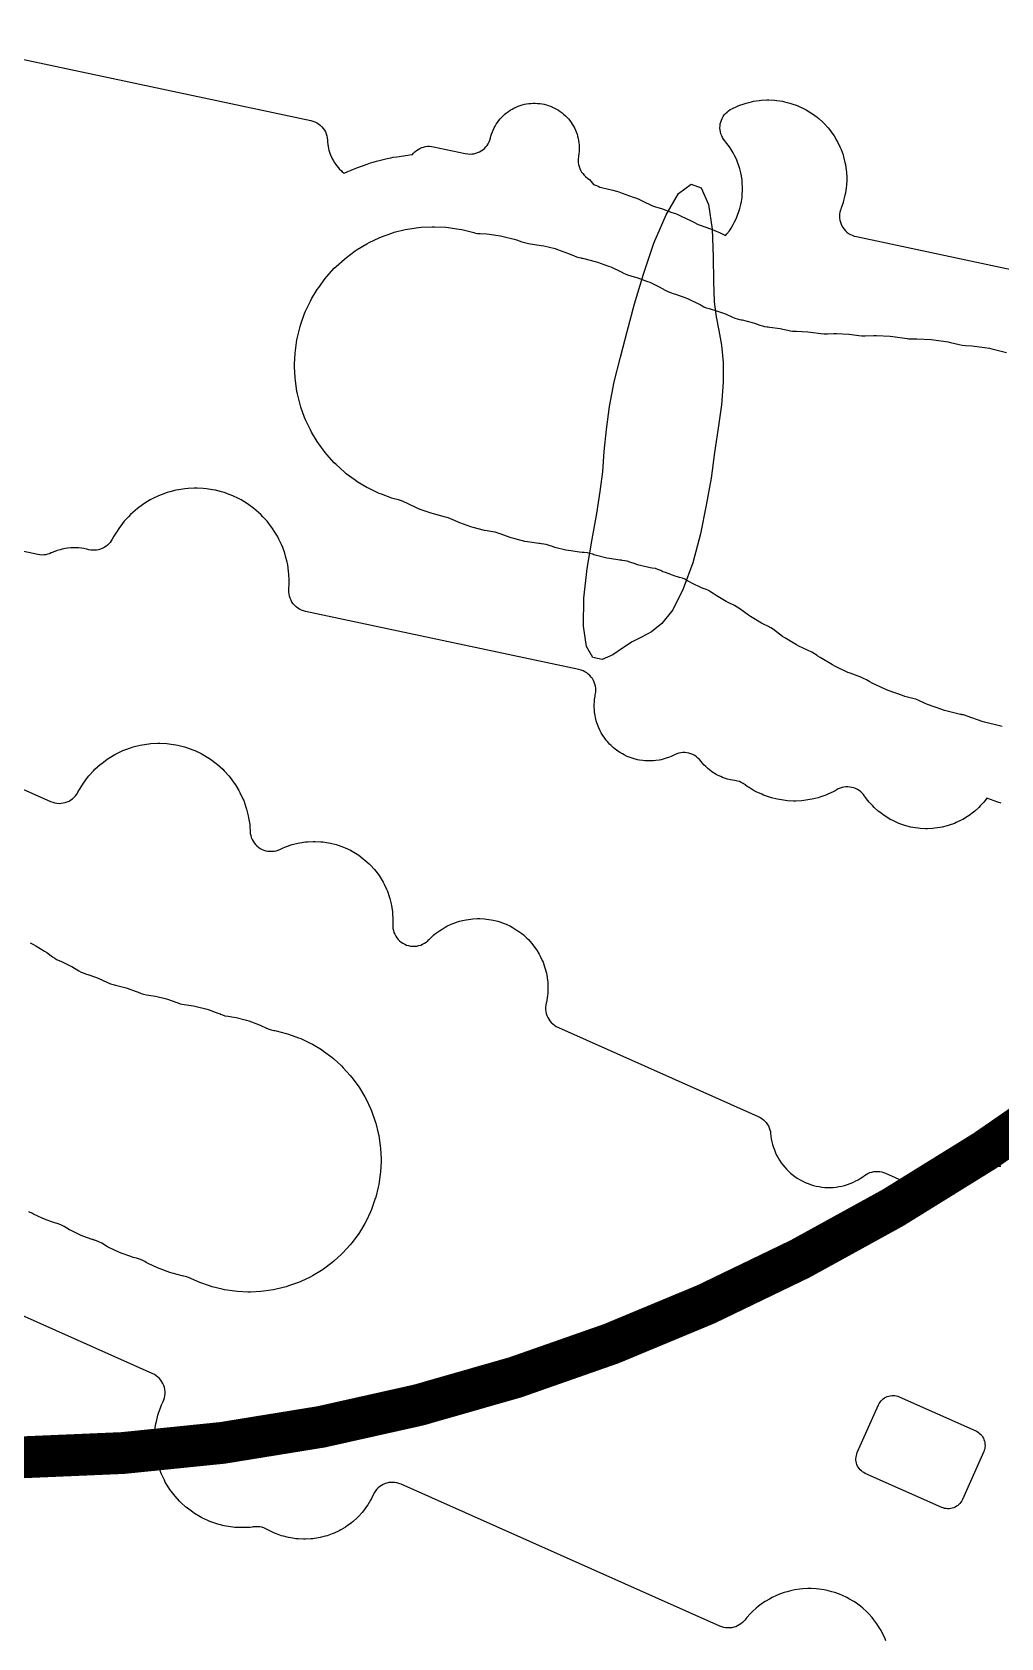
# Model space of a CAD drawing. Extents: x 425531 to 428300, y 1577248 to 1578701.
# Drawn here: x 427988 to 428173.2, y 1577959.4 to 1578266.3 of the extents above; entities that cross this region are included whole.
import ezdxf

# ---------------------------------------------------------------- set-up
doc = ezdxf.new("R2010")
doc.units = 21
for name, color, linetype, true_color in [('L-GOLF-BNKR', 7, 'Continuous', 0xe9dcb5), ('L-GOLF-CART', 7, 'Continuous', 0xcfcac0), ('L-GOLF-FWY', 7, 'Continuous', 0x6a9e35), ('L-GOLF-ROUGH', 7, 'Continuous', 0x4f7d2c), ('L-GOLF-TEE', 7, 'Continuous', 0x6fa63a)]:
    doc.layers.add(name, color=color, linetype=linetype, true_color=true_color)

msp = doc.modelspace()

# ---------------------------------------------------------------- linework, layer by layer
at = {"layer": 'L-GOLF-BNKR', "elevation": 69.63}
msp.add_lwpolyline([(428118.5, 1578186), (428117.8, 1578181.1), (428116.9, 1578175.9), (428115.8, 1578170.4), (428114.3, 1578164.9), (428112.5, 1578159.9), (428110.5, 1578155.9), (428108.4, 1578153.3), (428106.4, 1578151.7), (428104.5, 1578150.7), (428102.7, 1578149.8), (428100.9, 1578148.6), (428099, 1578147.3), (428097, 1578146.4), (428095.2, 1578146.8), (428094, 1578148.9), (428093.4, 1578152.8), (428093.5, 1578158.1), (428094.1, 1578163.8), (428095.1, 1578169.4), (428096, 1578174.3), (428096.6, 1578178.5), (428097.1, 1578182.3), (428097.4, 1578186.2), (428097.8, 1578190.4), (428098.4, 1578194.8), (428099.3, 1578199.5), (428100.5, 1578204.2), (428101.8, 1578209.1), (428103.2, 1578214.4), (428104.9, 1578220.1), (428106.9, 1578226), (428109.2, 1578231.4), (428111.6, 1578235.5), (428114, 1578237.3), (428115.9, 1578236.6), (428117.3, 1578233.4), (428118, 1578228.7), (428118.2, 1578223.4), (428118.3, 1578218.7), (428118.4, 1578214.8), (428118.8, 1578211.9), (428119.3, 1578209.3), (428119.8, 1578206.5), (428120.1, 1578203.2), (428120.1, 1578199.4), (428119.8, 1578195.1), (428119.2, 1578190.6), (428118.5, 1578186)], close=True, dxfattribs=at)
at = {"layer": 'L-GOLF-CART', "const_width": 8}
msp.add_lwpolyline([(428238.66, 1578107.26), (428221.81, 1578091.88), (428204.77, 1578077.63), (428187.55, 1578064.49), (428170.15, 1578052.47), (428152.56, 1578041.57), (428134.8, 1578031.8), (428116.85, 1578023.14), (428098.72, 1578015.6), (428080.41, 1578009.18), (428061.92, 1578003.88), (428043.24, 1577999.7), (428024.39, 1577996.64), (428005.35, 1577994.7), (427986.13, 1577993.88), (427966.73, 1577994.18), (427947.15, 1577995.59), (427927.38, 1577998.13), (427907.44, 1578001.79), (427887.31, 1578006.56), (427867, 1578012.46), (427846.51, 1578019.48), (427825.84, 1578027.61), (427804.98, 1578036.87)], dxfattribs=at)
at = {"layer": 'L-GOLF-FWY'}
for points, elevation in [([(428173.45, 1578133.61), (428172.97, 1578133.7), (428170.12, 1578134.42), (428169.65, 1578134.56), (428166.78, 1578135.59), (428166.62, 1578135.64), (428166.48, 1578135.69), (428166.09, 1578135.8), (428165.79, 1578135.85), (428165.74, 1578135.86), (428165.5, 1578135.91), (428165.27, 1578135.96), (428162.43, 1578136.67), (428161.96, 1578136.82), (428159.21, 1578137.8), (428158.76, 1578137.99), (428157.56, 1578138.56), (428156.99, 1578138.79), (428156.4, 1578138.97), (428154.86, 1578139.35), (428154.4, 1578139.5), (428151.69, 1578140.46), (428151.24, 1578140.65), (428148.64, 1578141.88), (428148.2, 1578142.11), (428147.53, 1578142.52), (428146.99, 1578142.8), (428146.43, 1578143.04), (428144.41, 1578143.76), (428143.96, 1578143.95), (428141.46, 1578145.13), (428141.03, 1578145.36), (428138.65, 1578146.78), (428138.24, 1578147.06), (428138.1, 1578147.16), (428137.59, 1578147.5), (428137.05, 1578147.79), (428134.58, 1578148.96), (428134.14, 1578149.19), (428131.91, 1578150.53), (428131.5, 1578150.8), (428129.73, 1578152.12), (428129.22, 1578152.46), (428128.68, 1578152.75), (428127.86, 1578153.14), (428127.43, 1578153.37), (428125.37, 1578154.6), (428124.96, 1578154.87), (428123.32, 1578156.09), (428122.82, 1578156.43), (428122.29, 1578156.71), (428121.11, 1578157.28), (428120.69, 1578157.5), (428118.79, 1578158.64), (428118.38, 1578158.91), (428118.23, 1578159.03), (428117.72, 1578159.37), (428117.29, 1578159.6), (428116.72, 1578159.83), (428116.47, 1578159.92), (428116.01, 1578160.11), (428114.15, 1578160.99), (428113.71, 1578161.23), (428113.33, 1578161.45), (428112.79, 1578161.74), (428112.34, 1578161.93), (428111.75, 1578162.11), (428111.42, 1578162.19), (428110.95, 1578162.33), (428109.07, 1578163.01), (428108.62, 1578163.19), (428108.2, 1578163.39), (428107.63, 1578163.63), (428107.17, 1578163.77), (428106.56, 1578163.89), (428106.16, 1578163.95), (428105.68, 1578164.04), (428103.74, 1578164.53), (428103.27, 1578164.67), (428102.25, 1578165.04), (428101.75, 1578165.19), (428101.35, 1578165.28), (428100.83, 1578165.35), (428100.66, 1578165.37), (428100.39, 1578165.4), (428098.36, 1578165.7), (428097.88, 1578165.8), (428095.88, 1578166.3), (428095.41, 1578166.44), (428095.23, 1578166.51), (428094.64, 1578166.68), (428094.16, 1578166.78), (428093.55, 1578166.84), (428093.14, 1578166.86), (428092.65, 1578166.91), (428090.52, 1578167.22), (428090.04, 1578167.32), (428087.95, 1578167.84), (428087.48, 1578167.99), (428086.88, 1578168.2), (428086.3, 1578168.38), (428085.81, 1578168.47), (428085.39, 1578168.52), (428085.33, 1578168.52), (428085.08, 1578168.55), (428084.9, 1578168.57), (428082.71, 1578168.9), (428082.23, 1578168.99), (428080.07, 1578169.53), (428079.6, 1578169.68), (428077.29, 1578170.5), (428077.25, 1578170.52), (428076.94, 1578170.63), (428076.55, 1578170.74), (428076.05, 1578170.84), (428074.98, 1578170.99), (428074.5, 1578171.09), (428072.33, 1578171.63), (428071.86, 1578171.78), (428069.75, 1578172.53), (428069.3, 1578172.72), (428068.28, 1578173.2), (428067.57, 1578173.48), (428067.06, 1578173.62), (428064.71, 1578174.22), (428064.26, 1578174.35), (428062.19, 1578175.09), (428061.74, 1578175.28), (428059.75, 1578176.22), (428059.53, 1578176.33), (428059.51, 1578176.34), (428059.31, 1578176.44), (428059.31, 1578176.44), (428059.07, 1578176.57), (428058.62, 1578176.75), (428058.03, 1578176.93), (428057.24, 1578177.13), (428056.77, 1578177.27), (428054.78, 1578177.98), (428054.33, 1578178.17), (428052.42, 1578179.08), (428051.99, 1578179.31), (428050.17, 1578180.39), (428049.76, 1578180.67), (428048.06, 1578181.93), (428047.69, 1578182.24), (428046.12, 1578183.66), (428045.77, 1578184.01), (428044.35, 1578185.57), (428044.04, 1578185.95), (428042.78, 1578187.65), (428042.51, 1578188.06), (428041.42, 1578189.87), (428041.19, 1578190.31), (428040.28, 1578192.22), (428040.1, 1578192.67), (428039.38, 1578194.66), (428039.24, 1578195.13), (428038.73, 1578197.18), (428038.63, 1578197.66), (428038.32, 1578199.76), (428038.27, 1578200.24), (428038.17, 1578202.36), (428038.17, 1578202.85), (428038.27, 1578204.96), (428038.32, 1578205.45), (428038.63, 1578207.54), (428038.73, 1578208.02), (428039.24, 1578210.07), (428039.38, 1578210.54), (428040.1, 1578212.53), (428040.29, 1578212.99), (428041.19, 1578214.9), (428041.42, 1578215.33), (428042.51, 1578217.15), (428042.78, 1578217.55), (428044.04, 1578219.25), (428044.35, 1578219.63), (428045.77, 1578221.2), (428046.12, 1578221.55), (428047.69, 1578222.97), (428048.07, 1578223.28), (428049.76, 1578224.54), (428050.17, 1578224.81), (428051.99, 1578225.9), (428052.42, 1578226.13), (428054.33, 1578227.03), (428054.78, 1578227.22), (428056.78, 1578227.93), (428057.24, 1578228.07), (428059.3, 1578228.59), (428059.78, 1578228.68), (428061.87, 1578228.99), (428062.36, 1578229.04), (428064.47, 1578229.15), (428064.96, 1578229.15), (428067.07, 1578229.04), (428067.56, 1578228.99), (428069.65, 1578228.68), (428070.13, 1578228.59), (428072.42, 1578228.01), (428072.42, 1578228.01), (428072.46, 1578228.01), (428072.74, 1578227.93), (428073.14, 1578227.87), (428073.65, 1578227.82), (428074.88, 1578227.76), (428075.37, 1578227.71), (428077.55, 1578227.39), (428078.03, 1578227.29), (428080.16, 1578226.76), (428080.63, 1578226.62), (428081.63, 1578226.26), (428082.37, 1578226.04), (428082.92, 1578225.95), (428085.35, 1578225.58), (428085.82, 1578225.49), (428087.99, 1578224.95), (428088.46, 1578224.81), (428090.56, 1578224.05), (428091.02, 1578223.86), (428091.5, 1578223.63), (428092.07, 1578223.4), (428092.54, 1578223.26), (428093, 1578223.17), (428093.02, 1578223.16), (428093.26, 1578223.11), (428093.48, 1578223.06), (428095.63, 1578222.52), (428096.1, 1578222.38), (428098.19, 1578221.63), (428098.65, 1578221.45), (428100.65, 1578220.5), (428100.87, 1578220.39), (428100.97, 1578220.33), (428101.09, 1578220.28), (428101.41, 1578220.11), (428101.86, 1578219.92), (428102.45, 1578219.74), (428103.13, 1578219.57), (428103.6, 1578219.43), (428105.63, 1578218.7), (428106.08, 1578218.52), (428108.03, 1578217.59), (428108.46, 1578217.36), (428109.03, 1578217.02), (428109.57, 1578216.73), (428110.03, 1578216.54), (428110.73, 1578216.33), (428110.73, 1578216.33), (428111.02, 1578216.24), (428112.97, 1578215.54), (428113.43, 1578215.35), (428115.3, 1578214.47), (428115.73, 1578214.24), (428115.89, 1578214.14), (428116.43, 1578213.85), (428116.89, 1578213.66), (428117.47, 1578213.48), (428118.03, 1578213.34), (428118.5, 1578213.2), (428120.39, 1578212.53), (428120.84, 1578212.34), (428121.79, 1578211.89), (428122.36, 1578211.65), (428122.83, 1578211.51), (428123.25, 1578211.43), (428123.31, 1578211.42), (428123.55, 1578211.36), (428123.73, 1578211.32), (428125.67, 1578210.84), (428126.14, 1578210.7), (428127.13, 1578210.34), (428127.63, 1578210.18), (428128.04, 1578210.09), (428128.57, 1578210.02), (428128.76, 1578210.01), (428129.04, 1578209.97), (428131.05, 1578209.68), (428131.53, 1578209.58), (428132.47, 1578209.34), (428132.97, 1578209.24), (428133.37, 1578209.19), (428133.91, 1578209.17), (428134.12, 1578209.16), (428136.32, 1578209.06), (428136.81, 1578209.01), (428138.83, 1578208.71), (428139.44, 1578208.65), (428140.05, 1578208.65), (428141.29, 1578208.71), (428141.78, 1578208.71), (428144.18, 1578208.59), (428144.67, 1578208.54), (428146.06, 1578208.34), (428146.67, 1578208.28), (428147.28, 1578208.28), (428148.96, 1578208.36), (428149.45, 1578208.36), (428152.05, 1578208.23), (428152.54, 1578208.18), (428155.29, 1578207.78), (428155.4, 1578207.77), (428155.6, 1578207.73), (428156.01, 1578207.7), (428156.52, 1578207.71), (428156.64, 1578207.71), (428157.14, 1578207.71), (428159.9, 1578207.58), (428160.39, 1578207.53), (428163.13, 1578207.12), (428163.61, 1578207.03), (428165.23, 1578206.62), (428165.83, 1578206.5), (428166.44, 1578206.44), (428167.7, 1578206.38), (428168.19, 1578206.33), (428171.03, 1578205.91), (428171.51, 1578205.82), (428174.3, 1578205.12)], 70.78), ([(427987.59, 1578092.25), (427988.13, 1578091.96), (427988.24, 1578091.91), (427988.67, 1578091.68), (427990.37, 1578090.67), (427990.77, 1578090.39), (427991.88, 1578089.57), (427992.31, 1578089.28), (427992.66, 1578089.08), (427993.13, 1578088.87), (427993.23, 1578088.82), (427993.45, 1578088.73), (427995.13, 1578087.93), (427995.56, 1578087.7), (427996.89, 1578086.9), (427997.35, 1578086.66), (427997.72, 1578086.49), (427998.21, 1578086.32), (427998.36, 1578086.27), (427998.61, 1578086.19), (428000.29, 1578085.59), (428000.75, 1578085.4), (428002.26, 1578084.69), (428002.98, 1578084.4), (428003.73, 1578084.2), (428003.94, 1578084.16), (428005.7, 1578083.71), (428006.17, 1578083.57), (428007.87, 1578082.96), (428008.11, 1578082.87), (428008.81, 1578082.58), (428009.27, 1578082.44), (428009.88, 1578082.32), (428011.13, 1578082.13), (428011.61, 1578082.04), (428013.43, 1578081.58), (428013.9, 1578081.44), (428015.63, 1578080.82), (428015.84, 1578080.76), (428016.31, 1578080.6), (428017.06, 1578080.44), (428018.85, 1578080.17), (428019.33, 1578080.08), (428021.21, 1578079.61), (428021.68, 1578079.46), (428023.5, 1578078.81), (428023.73, 1578078.72), (428023.93, 1578078.64), (428023.96, 1578078.63), (428024.38, 1578078.46), (428024.85, 1578078.31), (428025.45, 1578078.19), (428026.54, 1578078.03), (428027.02, 1578077.94), (428028.95, 1578077.45), (428029.42, 1578077.31), (428031.28, 1578076.64), (428031.74, 1578076.46), (428032.83, 1578075.94), (428033.31, 1578075.74), (428033.71, 1578075.61), (428034.22, 1578075.49), (428034.4, 1578075.45), (428034.68, 1578075.39), (428036.57, 1578074.92), (428037.04, 1578074.77), (428038.91, 1578074.1), (428039.36, 1578073.92), (428041.16, 1578073.07), (428041.59, 1578072.84), (428043.29, 1578071.82), (428043.7, 1578071.54), (428045.3, 1578070.36), (428045.68, 1578070.05), (428047.15, 1578068.72), (428047.49, 1578068.37), (428048.83, 1578066.9), (428049.14, 1578066.52), (428050.32, 1578064.92), (428050.59, 1578064.52), (428051.61, 1578062.81), (428051.85, 1578062.38), (428052.69, 1578060.59), (428052.88, 1578060.13), (428053.55, 1578058.26), (428053.69, 1578057.79), (428054.18, 1578055.87), (428054.27, 1578055.39), (428054.56, 1578053.42), (428054.61, 1578052.93), (428054.71, 1578050.95), (428054.71, 1578050.46), (428054.61, 1578048.48), (428054.56, 1578047.99), (428054.27, 1578046.02), (428054.18, 1578045.54), (428053.69, 1578043.62), (428053.55, 1578043.15), (428052.88, 1578041.28), (428052.69, 1578040.83), (428051.85, 1578039.03), (428051.61, 1578038.6), (428050.59, 1578036.89), (428050.32, 1578036.49), (428049.14, 1578034.89), (428048.83, 1578034.51), (428047.49, 1578033.04), (428047.15, 1578032.69), (428045.68, 1578031.36), (428045.3, 1578031.05), (428043.7, 1578029.87), (428043.29, 1578029.59), (428041.59, 1578028.57), (428041.16, 1578028.34), (428039.36, 1578027.49), (428038.91, 1578027.31), (428037.04, 1578026.64), (428036.57, 1578026.49), (428034.64, 1578026.01), (428034.16, 1578025.92), (428032.2, 1578025.63), (428031.71, 1578025.58), (428029.73, 1578025.48), (428029.24, 1578025.48), (428027.25, 1578025.58), (428026.77, 1578025.63), (428024.8, 1578025.92), (428024.32, 1578026.01), (428022.39, 1578026.49), (428021.93, 1578026.64), (428020.06, 1578027.31), (428019.6, 1578027.49), (428018.36, 1578028.08), (428017.89, 1578028.28), (428017.5, 1578028.41), (428017, 1578028.53), (428016.95, 1578028.54), (428016.71, 1578028.6), (428014.78, 1578029.08), (428014.31, 1578029.22), (428012.45, 1578029.89), (428011.99, 1578030.08), (428010.2, 1578030.92), (428009.77, 1578031.15), (428009.54, 1578031.29), (428009, 1578031.58), (428008.55, 1578031.77), (428007.96, 1578031.95), (428007.31, 1578032.11), (428006.84, 1578032.25), (428005.02, 1578032.9), (428004.57, 1578033.09), (428002.81, 1578033.92), (428002.38, 1578034.15), (428001.31, 1578034.79), (428000.77, 1578035.08), (428000.31, 1578035.27), (427999.93, 1578035.39), (427999.85, 1578035.41), (427999.61, 1578035.49), (427999.46, 1578035.54), (427997.7, 1578036.17), (427997.24, 1578036.36), (427995.55, 1578037.16), (427995.12, 1578037.39), (427994.14, 1578037.98), (427993.6, 1578038.27), (427993.15, 1578038.45), (427992.56, 1578038.63), (427992.54, 1578038.64), (427992.07, 1578038.78), (427990.36, 1578039.39), (427989.91, 1578039.58), (427988.27, 1578040.36), (427988.05, 1578040.47), (427987.39, 1578040.82)], 73.37)]:
    msp.add_lwpolyline(points, dxfattribs=dict(at, elevation=elevation))
at = {"layer": 'L-GOLF-ROUGH'}
for points, elevation in [([(427961.74, 1578266.35), (428041.3, 1578249.42), (428041.69, 1578249.32), (428042.07, 1578249.18), (428042.43, 1578249), (428042.77, 1578248.78), (428043.09, 1578248.53), (428043.38, 1578248.25), (428043.64, 1578247.95), (428043.87, 1578247.62), (428044.07, 1578247.26), (428044.22, 1578246.89), (428044.34, 1578246.51), (428044.42, 1578246.11), (428044.46, 1578245.71), (428044.48, 1578245.39), (428044.54, 1578244.81), (428044.57, 1578244.58), (428044.69, 1578244), (428044.74, 1578243.78), (428044.91, 1578243.22), (428044.99, 1578243), (428045.22, 1578242.46), (428045.31, 1578242.25), (428045.59, 1578241.73), (428045.71, 1578241.53), (428046.04, 1578241.04), (428046.17, 1578240.86), (428046.55, 1578240.4), (428046.7, 1578240.23), (428047.12, 1578239.81), (428047.29, 1578239.66), (428047.65, 1578239.36), (428048.34, 1578239.69), (428048.97, 1578239.97), (428049.43, 1578240.15), (428050.07, 1578240.4), (428052.06, 1578241.11), (428052.71, 1578241.33), (428053.18, 1578241.47), (428053.84, 1578241.66), (428055.89, 1578242.17), (428056.56, 1578242.32), (428057.05, 1578242.42), (428057.72, 1578242.53), (428059.82, 1578242.84), (428060.5, 1578242.93), (428060.73, 1578242.95), (428060.92, 1578243.19), (428061.19, 1578243.46), (428061.49, 1578243.71), (428061.8, 1578243.93), (428062.13, 1578244.11), (428062.48, 1578244.26), (428062.85, 1578244.38), (428063.22, 1578244.47), (428063.6, 1578244.51), (428063.98, 1578244.53), (428064.36, 1578244.5), (428064.74, 1578244.44), (428070.81, 1578243.15), (428071.29, 1578243.07), (428071.67, 1578243.04), (428072.05, 1578243.06), (428072.43, 1578243.1), (428072.81, 1578243.19), (428073.17, 1578243.31), (428073.52, 1578243.46), (428073.86, 1578243.65), (428074.17, 1578243.87), (428074.46, 1578244.12), (428074.73, 1578244.39), (428074.97, 1578244.69), (428075.18, 1578245.01), (428075.36, 1578245.35), (428075.51, 1578245.7), (428075.64, 1578246.16), (428075.72, 1578246.46), (428075.83, 1578246.84), (428075.99, 1578247.26), (428076.14, 1578247.62), (428076.33, 1578248.03), (428076.51, 1578248.38), (428076.75, 1578248.77), (428076.96, 1578249.09), (428077.23, 1578249.46), (428077.48, 1578249.76), (428077.79, 1578250.09), (428078.06, 1578250.37), (428078.4, 1578250.68), (428078.7, 1578250.93), (428079.07, 1578251.19), (428079.39, 1578251.41), (428079.78, 1578251.64), (428080.13, 1578251.83), (428080.53, 1578252.02), (428080.9, 1578252.17), (428081.32, 1578252.33), (428081.7, 1578252.44), (428082.14, 1578252.55), (428082.52, 1578252.63), (428082.97, 1578252.69), (428083.36, 1578252.73), (428083.81, 1578252.75), (428084.2, 1578252.75), (428084.65, 1578252.73), (428085.04, 1578252.69), (428085.49, 1578252.63), (428085.88, 1578252.55), (428086.32, 1578252.44), (428086.69, 1578252.33), (428087.12, 1578252.17), (428087.48, 1578252.02), (428087.89, 1578251.83), (428088.23, 1578251.64), (428088.62, 1578251.41), (428088.95, 1578251.19), (428089.31, 1578250.92), (428089.61, 1578250.68), (428089.95, 1578250.37), (428090.23, 1578250.09), (428090.53, 1578249.76), (428090.78, 1578249.46), (428091.05, 1578249.09), (428091.27, 1578248.77), (428091.5, 1578248.38), (428091.68, 1578248.03), (428091.88, 1578247.62), (428092.03, 1578247.26), (428092.18, 1578246.84), (428092.29, 1578246.46), (428092.4, 1578246.02), (428092.48, 1578245.64), (428092.55, 1578245.19), (428092.58, 1578244.8), (428092.61, 1578244.35), (428092.61, 1578243.96), (428092.58, 1578243.5), (428092.55, 1578243.11), (428092.47, 1578242.57), (428092.46, 1578242.47), (428092.41, 1578242.19), (428092.4, 1578241.8), (428092.41, 1578241.42), (428092.47, 1578241.03), (428092.56, 1578240.65), (428092.69, 1578240.29), (428092.86, 1578239.93), (428093.05, 1578239.6), (428093.28, 1578239.29), (428093.54, 1578239), (428093.83, 1578238.73), (428094.28, 1578238.39), (428094.58, 1578238.14), (428094.85, 1578237.86), (428095.1, 1578237.56), (428095.31, 1578237.24), (428095.32, 1578237.22), (428095.92, 1578236.99), (428096.37, 1578236.8), (428096.54, 1578236.72), (428096.57, 1578236.72), (428096.88, 1578236.64), (428099.04, 1578236.1), (428099.7, 1578235.92), (428100.17, 1578235.78), (428100.82, 1578235.56), (428102.91, 1578234.81), (428103.55, 1578234.57), (428104.01, 1578234.38), (428104.63, 1578234.1), (428106.64, 1578233.15), (428106.78, 1578233.08), (428107.19, 1578232.97), (428107.66, 1578232.83), (428108.32, 1578232.61), (428110.34, 1578231.89), (428110.99, 1578231.64), (428111.44, 1578231.45), (428112.07, 1578231.17), (428114.02, 1578230.25), (428114.63, 1578229.94), (428115.06, 1578229.71), (428115.33, 1578229.56), (428115.74, 1578229.42), (428117.69, 1578228.72), (428118.33, 1578228.48), (428118.78, 1578228.29), (428119.41, 1578228.01), (428120.59, 1578227.45), (428120.84, 1578227.75), (428121.31, 1578228.38), (428121.63, 1578228.87), (428122.04, 1578229.54), (428122.31, 1578230.06), (428122.65, 1578230.77), (428122.88, 1578231.32), (428123.14, 1578232.06), (428123.31, 1578232.62), (428123.5, 1578233.38), (428123.62, 1578233.96), (428123.73, 1578234.74), (428123.79, 1578235.32), (428123.83, 1578236.11), (428123.83, 1578236.7), (428123.79, 1578237.48), (428123.73, 1578238.07), (428123.62, 1578238.84), (428123.5, 1578239.42), (428123.31, 1578240.18), (428123.14, 1578240.75), (428122.88, 1578241.49), (428122.65, 1578242.03), (428122.31, 1578242.74), (428122.04, 1578243.26), (428121.63, 1578243.93), (428121.31, 1578244.42), (428120.84, 1578245.05), (428120.43, 1578245.55), (428120.2, 1578245.86), (428120, 1578246.18), (428119.84, 1578246.53), (428119.71, 1578246.89), (428119.61, 1578247.26), (428119.55, 1578247.63), (428119.52, 1578248.02), (428119.53, 1578248.4), (428119.58, 1578248.78), (428119.67, 1578249.15), (428119.79, 1578249.51), (428119.94, 1578249.86), (428120.12, 1578250.2), (428120.34, 1578250.51), (428120.59, 1578250.8), (428120.86, 1578251.07), (428121.16, 1578251.31), (428121.48, 1578251.52), (428121.81, 1578251.7), (428122.75, 1578252.15), (428123.12, 1578252.3), (428124.14, 1578252.66), (428124.51, 1578252.78), (428125.57, 1578253.04), (428125.95, 1578253.12), (428127.02, 1578253.28), (428127.42, 1578253.32), (428128.5, 1578253.37), (428128.89, 1578253.37), (428129.98, 1578253.32), (428130.37, 1578253.28), (428131.44, 1578253.12), (428131.83, 1578253.04), (428132.88, 1578252.78), (428133.25, 1578252.66), (428134.28, 1578252.3), (428134.64, 1578252.15), (428135.62, 1578251.68), (428135.97, 1578251.5), (428136.9, 1578250.94), (428137.22, 1578250.72), (428138.1, 1578250.08), (428138.4, 1578249.83), (428139.2, 1578249.1), (428139.48, 1578248.82), (428140.21, 1578248.02), (428140.46, 1578247.71), (428141.11, 1578246.84), (428141.32, 1578246.51), (428141.88, 1578245.58), (428142.07, 1578245.24), (428142.53, 1578244.26), (428142.68, 1578243.89), (428143.05, 1578242.87), (428143.16, 1578242.5), (428143.42, 1578241.44), (428143.5, 1578241.06), (428143.66, 1578239.98), (428143.7, 1578239.59), (428143.75, 1578238.51), (428143.75, 1578238.12), (428143.7, 1578237.03), (428143.66, 1578236.64), (428143.5, 1578235.57), (428143.42, 1578235.18), (428143.16, 1578234.13), (428143.05, 1578233.75), (428142.67, 1578232.7), (428142.62, 1578232.54), (428142.55, 1578232.33), (428142.45, 1578231.95), (428142.39, 1578231.57), (428142.37, 1578231.18), (428142.39, 1578230.79), (428142.45, 1578230.41), (428142.54, 1578230.03), (428142.67, 1578229.66), (428142.83, 1578229.31), (428143.03, 1578228.97), (428143.26, 1578228.66), (428143.52, 1578228.37), (428143.8, 1578228.1), (428144.11, 1578227.87), (428144.45, 1578227.67), (428144.8, 1578227.5), (428145.16, 1578227.36), (428145.63, 1578227.24), (428211.35, 1578213.26)], 71.96), ([(428173.28, 1578118.95), (428172.63, 1578119.16), (428170.57, 1578119.9), (428170.23, 1578119.45), (428169.99, 1578119.15), (428169.3, 1578118.4), (428169.03, 1578118.12), (428168.27, 1578117.44), (428167.97, 1578117.19), (428167.15, 1578116.58), (428166.83, 1578116.36), (428165.95, 1578115.84), (428165.61, 1578115.66), (428164.69, 1578115.22), (428164.33, 1578115.07), (428163.37, 1578114.73), (428162.99, 1578114.62), (428162.01, 1578114.37), (428161.62, 1578114.29), (428160.62, 1578114.14), (428160.23, 1578114.1), (428159.21, 1578114.05), (428158.82, 1578114.05), (428157.81, 1578114.1), (428157.41, 1578114.14), (428156.41, 1578114.29), (428156.02, 1578114.37), (428155.04, 1578114.62), (428154.66, 1578114.73), (428153.71, 1578115.07), (428153.34, 1578115.22), (428152.43, 1578115.66), (428152.08, 1578115.84), (428151.21, 1578116.36), (428150.88, 1578116.58), (428150.06, 1578117.19), (428149.76, 1578117.44), (428149.01, 1578118.12), (428148.73, 1578118.4), (428148.05, 1578119.15), (428147.8, 1578119.45), (428147.18, 1578120.29), (428147.07, 1578120.43), (428146.95, 1578120.58), (428146.7, 1578120.86), (428146.42, 1578121.12), (428146.12, 1578121.35), (428145.79, 1578121.55), (428145.45, 1578121.72), (428145.1, 1578121.85), (428144.73, 1578121.95), (428144.36, 1578122.02), (428143.98, 1578122.05), (428143.6, 1578122.04), (428143.22, 1578122), (428142.85, 1578121.92), (428142.49, 1578121.81), (428142.14, 1578121.66), (428141.72, 1578121.44), (428141.52, 1578121.32), (428141.18, 1578121.13), (428140.11, 1578120.63), (428139.75, 1578120.48), (428138.64, 1578120.08), (428138.26, 1578119.97), (428137.12, 1578119.68), (428136.73, 1578119.61), (428135.57, 1578119.43), (428135.18, 1578119.39), (428134, 1578119.34), (428133.6, 1578119.34), (428132.43, 1578119.39), (428132.04, 1578119.43), (428130.87, 1578119.61), (428130.48, 1578119.68), (428129.34, 1578119.97), (428128.96, 1578120.08), (428127.85, 1578120.48), (428127.49, 1578120.63), (428126.43, 1578121.13), (428126.08, 1578121.32), (428125.07, 1578121.93), (428124.74, 1578122.14), (428124.33, 1578122.45), (428123.93, 1578122.72), (428123.58, 1578122.9), (428123.22, 1578123.05), (428122.84, 1578123.17), (428122.36, 1578123.26), (428121.89, 1578123.33), (428121.5, 1578123.41), (428120.94, 1578123.55), (428120.57, 1578123.66), (428120.03, 1578123.86), (428119.66, 1578124.01), (428119.14, 1578124.25), (428118.8, 1578124.44), (428118.3, 1578124.73), (428117.98, 1578124.95), (428117.52, 1578125.3), (428117.21, 1578125.54), (428116.79, 1578125.93), (428116.51, 1578126.21), (428116.12, 1578126.63), (428115.96, 1578126.84), (428115.96, 1578126.83), (428115.58, 1578127.29), (428115.31, 1578127.57), (428115, 1578127.82), (428114.68, 1578128.03), (428114.33, 1578128.22), (428113.97, 1578128.37), (428113.59, 1578128.48), (428113.21, 1578128.56), (428112.82, 1578128.6), (428112.43, 1578128.6), (428112.04, 1578128.56), (428111.65, 1578128.48), (428111.28, 1578128.37), (428110.82, 1578128.18), (428110.2, 1578127.89), (428109.84, 1578127.74), (428109.24, 1578127.52), (428108.86, 1578127.41), (428108.24, 1578127.25), (428107.86, 1578127.18), (428107.22, 1578127.08), (428106.83, 1578127.04), (428106.19, 1578127.01), (428105.8, 1578127.01), (428105.16, 1578127.04), (428104.77, 1578127.08), (428104.13, 1578127.18), (428103.75, 1578127.25), (428103.13, 1578127.41), (428102.75, 1578127.52), (428102.15, 1578127.74), (428101.79, 1578127.89), (428101.21, 1578128.16), (428100.86, 1578128.35), (428100.31, 1578128.68), (428099.98, 1578128.89), (428099.47, 1578129.28), (428099.17, 1578129.52), (428098.69, 1578129.96), (428098.41, 1578130.23), (428097.98, 1578130.71), (428097.74, 1578131.01), (428097.35, 1578131.53), (428097.14, 1578131.85), (428096.81, 1578132.4), (428096.62, 1578132.75), (428096.35, 1578133.33), (428096.2, 1578133.69), (428095.98, 1578134.29), (428095.87, 1578134.67), (428095.71, 1578135.29), (428095.63, 1578135.68), (428095.54, 1578136.31), (428095.5, 1578136.7), (428095.47, 1578137.34), (428095.47, 1578137.73), (428095.5, 1578138.37), (428095.54, 1578138.76), (428095.63, 1578139.4), (428095.67, 1578139.59), (428095.68, 1578139.67), (428095.75, 1578140.15), (428095.77, 1578140.53), (428095.76, 1578140.92), (428095.7, 1578141.31), (428095.61, 1578141.69), (428095.48, 1578142.05), (428095.31, 1578142.4), (428095.12, 1578142.74), (428094.89, 1578143.05), (428094.63, 1578143.34), (428094.34, 1578143.61), (428094.03, 1578143.84), (428093.7, 1578144.04), (428093.35, 1578144.21), (428092.99, 1578144.35), (428092.52, 1578144.47), (428040.25, 1578155.59), (428039.86, 1578155.69), (428039.48, 1578155.84), (428039.12, 1578156.02), (428038.78, 1578156.23), (428038.46, 1578156.48), (428038.17, 1578156.76), (428037.91, 1578157.06), (428037.68, 1578157.39), (428037.49, 1578157.75), (428037.33, 1578158.12), (428037.21, 1578158.5), (428037.13, 1578158.9), (428037.09, 1578159.3), (428037.09, 1578159.7), (428037.15, 1578160.97), (428037.15, 1578161.56), (428037.09, 1578162.73), (428037.03, 1578163.31), (428036.86, 1578164.47), (428036.75, 1578165.04), (428036.46, 1578166.18), (428036.29, 1578166.74), (428035.9, 1578167.84), (428035.67, 1578168.38), (428035.18, 1578169.44), (428034.9, 1578169.96), (428034.3, 1578170.96), (428033.97, 1578171.45), (428033.27, 1578172.39), (428032.9, 1578172.84), (428032.12, 1578173.71), (428031.7, 1578174.12), (428030.84, 1578174.91), (428030.38, 1578175.28), (428029.44, 1578175.98), (428028.95, 1578176.3), (428027.95, 1578176.91), (428027.43, 1578177.18), (428026.38, 1578177.68), (428025.83, 1578177.91), (428024.73, 1578178.3), (428024.17, 1578178.47), (428023.04, 1578178.76), (428022.46, 1578178.87), (428021.3, 1578179.04), (428020.72, 1578179.1), (428019.55, 1578179.16), (428018.96, 1578179.16), (428017.8, 1578179.1), (428017.21, 1578179.04), (428016.06, 1578178.87), (428015.48, 1578178.76), (428014.35, 1578178.47), (428013.78, 1578178.3), (428012.68, 1578177.91), (428012.14, 1578177.68), (428011.08, 1578177.18), (428010.56, 1578176.91), (428009.56, 1578176.3), (428009.07, 1578175.98), (428008.13, 1578175.28), (428007.68, 1578174.91), (428006.81, 1578174.12), (428006.4, 1578173.71), (428005.61, 1578172.84), (428005.24, 1578172.39), (428004.54, 1578171.45), (428004.22, 1578170.96), (428003.62, 1578169.96), (428003.32, 1578169.4), (428003.12, 1578169.07), (428002.9, 1578168.77), (428002.65, 1578168.49), (428002.37, 1578168.23), (428002.07, 1578168), (428001.75, 1578167.8), (428001.41, 1578167.63), (428001.06, 1578167.49), (428000.69, 1578167.39), (428000.32, 1578167.32), (427999.94, 1578167.29), (427999.57, 1578167.29), (427999.19, 1578167.33), (427998.82, 1578167.4), (427998.44, 1578167.5), (427997.87, 1578167.61), (427997.43, 1578167.68), (427996.84, 1578167.74), (427996.4, 1578167.76), (427995.81, 1578167.76), (427995.36, 1578167.74), (427994.78, 1578167.68), (427994.34, 1578167.61), (427993.76, 1578167.5), (427993.33, 1578167.39), (427992.77, 1578167.22), (427992.35, 1578167.07), (427991.81, 1578166.84), (427991.64, 1578166.77), (427991.3, 1578166.62), (427990.94, 1578166.51), (427990.58, 1578166.43), (427990.21, 1578166.39), (427989.83, 1578166.38), (427989.46, 1578166.41), (427989.1, 1578166.47), (427942.6, 1578176.36)], 71.96), ([(427910.96, 1578155.13), (427991.49, 1578119.28), (427991.95, 1578119.1), (427992.34, 1578119), (427992.73, 1578118.93), (427993.13, 1578118.9), (427993.53, 1578118.92), (427993.92, 1578118.97), (427994.31, 1578119.06), (427994.69, 1578119.19), (427995.05, 1578119.35), (427995.4, 1578119.56), (427995.72, 1578119.79), (427996.02, 1578120.06), (427996.28, 1578120.35), (427996.52, 1578120.67), (427996.78, 1578121.1), (427996.81, 1578121.16), (427996.91, 1578121.33), (427997.59, 1578122.46), (427997.81, 1578122.79), (427998.59, 1578123.85), (427998.84, 1578124.15), (427999.73, 1578125.13), (428000.01, 1578125.41), (428000.99, 1578126.3), (428001.29, 1578126.55), (428002.35, 1578127.34), (428002.68, 1578127.55), (428003.81, 1578128.23), (428004.16, 1578128.42), (428005.35, 1578128.98), (428005.72, 1578129.13), (428006.96, 1578129.58), (428007.34, 1578129.69), (428008.62, 1578130.01), (428009.01, 1578130.09), (428010.31, 1578130.29), (428010.7, 1578130.32), (428012.03, 1578130.39), (428012.42, 1578130.39), (428013.74, 1578130.32), (428014.13, 1578130.29), (428015.44, 1578130.09), (428015.82, 1578130.01), (428017.1, 1578129.69), (428017.48, 1578129.58), (428018.73, 1578129.13), (428019.09, 1578128.98), (428020.28, 1578128.42), (428020.63, 1578128.23), (428021.76, 1578127.55), (428022.09, 1578127.34), (428023.15, 1578126.55), (428023.46, 1578126.3), (428024.44, 1578125.41), (428024.71, 1578125.13), (428025.6, 1578124.15), (428025.85, 1578123.85), (428026.64, 1578122.79), (428026.86, 1578122.46), (428027.54, 1578121.33), (428027.72, 1578120.98), (428028.29, 1578119.79), (428028.44, 1578119.42), (428028.88, 1578118.18), (428029, 1578117.8), (428029.32, 1578116.52), (428029.39, 1578116.13), (428029.59, 1578114.83), (428029.63, 1578114.44), (428029.67, 1578113.62), (428029.71, 1578113.14), (428029.79, 1578112.75), (428029.9, 1578112.38), (428030.05, 1578112.01), (428030.24, 1578111.67), (428030.46, 1578111.34), (428030.71, 1578111.04), (428030.98, 1578110.76), (428031.29, 1578110.51), (428031.61, 1578110.29), (428031.96, 1578110.11), (428032.32, 1578109.96), (428032.69, 1578109.85), (428033.08, 1578109.77), (428033.47, 1578109.73), (428033.86, 1578109.73), (428034.25, 1578109.77), (428034.64, 1578109.85), (428035.01, 1578109.96), (428035.46, 1578110.15), (428035.98, 1578110.39), (428036.34, 1578110.54), (428037.36, 1578110.91), (428037.74, 1578111.02), (428038.79, 1578111.28), (428039.18, 1578111.36), (428040.25, 1578111.52), (428040.64, 1578111.56), (428041.72, 1578111.61), (428042.12, 1578111.61), (428043.2, 1578111.56), (428043.59, 1578111.52), (428044.67, 1578111.36), (428045.05, 1578111.28), (428046.1, 1578111.02), (428046.48, 1578110.91), (428047.5, 1578110.54), (428047.86, 1578110.39), (428048.85, 1578109.93), (428049.19, 1578109.74), (428050.12, 1578109.18), (428050.45, 1578108.97), (428051.32, 1578108.32), (428051.62, 1578108.07), (428052.43, 1578107.34), (428052.71, 1578107.06), (428053.43, 1578106.26), (428053.68, 1578105.96), (428054.33, 1578105.08), (428054.55, 1578104.76), (428055.11, 1578103.83), (428055.29, 1578103.48), (428055.76, 1578102.5), (428055.91, 1578102.14), (428056.27, 1578101.11), (428056.39, 1578100.74), (428056.65, 1578099.69), (428056.73, 1578099.3), (428056.88, 1578098.23), (428056.92, 1578097.84), (428056.98, 1578096.75), (428056.98, 1578096.36), (428056.95, 1578095.87), (428056.95, 1578095.38), (428056.99, 1578094.99), (428057.07, 1578094.61), (428057.18, 1578094.23), (428057.33, 1578093.87), (428057.52, 1578093.52), (428057.73, 1578093.2), (428057.98, 1578092.89), (428058.26, 1578092.62), (428058.56, 1578092.37), (428058.89, 1578092.15), (428059.23, 1578091.96), (428059.6, 1578091.81), (428059.97, 1578091.7), (428060.36, 1578091.62), (428060.75, 1578091.59), (428061.14, 1578091.59), (428061.53, 1578091.62), (428061.91, 1578091.7), (428062.29, 1578091.81), (428062.65, 1578091.96), (428063, 1578092.15), (428063.32, 1578092.37), (428063.63, 1578092.62), (428063.87, 1578092.86), (428063.9, 1578092.89), (428064.04, 1578093.03), (428064.16, 1578093.14), (428064.83, 1578093.75), (428065.13, 1578093.99), (428065.86, 1578094.54), (428066.19, 1578094.75), (428066.96, 1578095.22), (428067.31, 1578095.4), (428068.13, 1578095.79), (428068.49, 1578095.94), (428069.35, 1578096.25), (428069.72, 1578096.36), (428070.6, 1578096.58), (428070.99, 1578096.66), (428071.88, 1578096.79), (428072.28, 1578096.83), (428073.18, 1578096.87), (428073.57, 1578096.87), (428074.48, 1578096.83), (428074.87, 1578096.79), (428075.77, 1578096.66), (428076.15, 1578096.58), (428077.03, 1578096.36), (428077.41, 1578096.25), (428078.26, 1578095.94), (428078.62, 1578095.79), (428079.44, 1578095.4), (428079.79, 1578095.22), (428080.57, 1578094.75), (428080.89, 1578094.53), (428081.62, 1578093.99), (428081.93, 1578093.75), (428082.6, 1578093.14), (428082.88, 1578092.86), (428083.49, 1578092.19), (428083.73, 1578091.88), (428084.27, 1578091.15), (428084.49, 1578090.83), (428084.96, 1578090.05), (428085.14, 1578089.7), (428085.53, 1578088.88), (428085.68, 1578088.52), (428085.99, 1578087.67), (428086.1, 1578087.29), (428086.32, 1578086.41), (428086.4, 1578086.03), (428086.53, 1578085.13), (428086.57, 1578084.74), (428086.61, 1578083.83), (428086.61, 1578083.44), (428086.57, 1578082.54), (428086.53, 1578082.14), (428086.4, 1578081.25), (428086.32, 1578080.86), (428086.31, 1578080.8), (428086.21, 1578080.31), (428086.17, 1578079.92), (428086.17, 1578079.52), (428086.21, 1578079.12), (428086.3, 1578078.73), (428086.41, 1578078.35), (428086.57, 1578077.99), (428086.76, 1578077.64), (428086.99, 1578077.31), (428087.25, 1578077), (428087.53, 1578076.73), (428087.85, 1578076.48), (428088.18, 1578076.26), (428088.63, 1578076.04), (428126.85, 1578059.02), (428127.19, 1578058.85), (428127.51, 1578058.65), (428127.82, 1578058.41), (428128.1, 1578058.15), (428128.35, 1578057.86), (428128.57, 1578057.55), (428128.77, 1578057.22), (428128.93, 1578056.87), (428129.05, 1578056.51), (428129.15, 1578056.14), (428129.2, 1578055.76), (428129.25, 1578055.28), (428129.32, 1578054.77), (428129.44, 1578054.19), (428129.56, 1578053.7), (428129.73, 1578053.13), (428129.91, 1578052.65), (428130.13, 1578052.11), (428130.35, 1578051.65), (428130.63, 1578051.13), (428130.89, 1578050.69), (428131.22, 1578050.2), (428131.52, 1578049.79), (428131.9, 1578049.33), (428132.24, 1578048.96), (428132.66, 1578048.54), (428133.03, 1578048.2), (428133.49, 1578047.82), (428133.9, 1578047.52), (428134.39, 1578047.19), (428134.83, 1578046.93), (428135.35, 1578046.65), (428135.81, 1578046.43), (428136.35, 1578046.21), (428136.83, 1578046.03), (428137.4, 1578045.86), (428137.89, 1578045.74), (428138.47, 1578045.63), (428138.98, 1578045.55), (428139.56, 1578045.49), (428140.07, 1578045.47), (428140.66, 1578045.47), (428141.17, 1578045.49), (428141.76, 1578045.55), (428142.26, 1578045.63), (428142.84, 1578045.74), (428143.34, 1578045.86), (428143.9, 1578046.03), (428144.38, 1578046.21), (428144.92, 1578046.43), (428145.39, 1578046.65), (428145.91, 1578046.93), (428146.34, 1578047.19), (428146.83, 1578047.52), (428147.16, 1578047.76), (428147.48, 1578047.97), (428147.81, 1578048.15), (428148.17, 1578048.3), (428148.53, 1578048.42), (428148.91, 1578048.5), (428149.29, 1578048.54), (428149.68, 1578048.54), (428150.06, 1578048.51), (428150.44, 1578048.44), (428150.81, 1578048.34), (428151.17, 1578048.2), (428160.43, 1578044.08), (428160.87, 1578043.9), (428161.25, 1578043.8), (428161.63, 1578043.73), (428162.01, 1578043.7), (428162.4, 1578043.7), (428162.78, 1578043.75), (428163.16, 1578043.83), (428163.52, 1578043.94), (428163.88, 1578044.09), (428164.22, 1578044.28), (428164.54, 1578044.49), (428164.83, 1578044.74), (428165.11, 1578045.01), (428165.41, 1578045.39), (428165.41, 1578045.39), (428165.66, 1578045.7), (428166.13, 1578046.21), (428166.41, 1578046.49), (428166.93, 1578046.96), (428167.23, 1578047.21), (428167.79, 1578047.63), (428168.12, 1578047.84), (428168.72, 1578048.2), (428169.07, 1578048.39), (428169.7, 1578048.69), (428170.06, 1578048.84), (428170.72, 1578049.07), (428171.09, 1578049.19), (428171.77, 1578049.36), (428172.16, 1578049.43), (428172.85, 1578049.54), (428173.24, 1578049.57)], 72.81), ([(428151.26, 1577958.82), (428151.03, 1577959.36), (428150.62, 1577960.22), (428150.35, 1577960.74), (428149.86, 1577961.56), (428149.53, 1577962.05), (428148.96, 1577962.82), (428148.59, 1577963.27), (428147.95, 1577963.98), (428147.53, 1577964.39), (428146.83, 1577965.03), (428146.37, 1577965.41), (428145.61, 1577965.97), (428145.12, 1577966.3), (428144.3, 1577966.79), (428143.78, 1577967.07), (428142.92, 1577967.48), (428142.37, 1577967.7), (428141.48, 1577968.02), (428140.91, 1577968.19), (428139.99, 1577968.43), (428139.41, 1577968.54), (428138.47, 1577968.68), (428137.88, 1577968.74), (428136.93, 1577968.78), (428136.34, 1577968.78), (428135.39, 1577968.74), (428134.8, 1577968.68), (428133.86, 1577968.54), (428133.28, 1577968.43), (428132.36, 1577968.19), (428131.8, 1577968.02), (428130.9, 1577967.7), (428130.35, 1577967.48), (428129.49, 1577967.07), (428128.97, 1577966.79), (428128.16, 1577966.3), (428127.67, 1577965.97), (428126.9, 1577965.41), (428126.45, 1577965.03), (428125.74, 1577964.39), (428125.32, 1577963.98), (428124.68, 1577963.27), (428124.25, 1577962.74), (428124.25, 1577962.74), (428124.1, 1577962.56), (428123.83, 1577962.29), (428123.53, 1577962.04), (428123.21, 1577961.83), (428122.87, 1577961.64), (428122.52, 1577961.49), (428122.15, 1577961.38), (428121.77, 1577961.3), (428121.39, 1577961.25), (428121, 1577961.25), (428120.62, 1577961.28), (428120.24, 1577961.35), (428119.86, 1577961.45), (428119.5, 1577961.59), (428058.57, 1577988.72), (428058.12, 1577988.89), (428057.75, 1577989), (428057.37, 1577989.06), (428056.98, 1577989.09), (428056.6, 1577989.09), (428056.21, 1577989.04), (428055.83, 1577988.96), (428055.47, 1577988.85), (428055.11, 1577988.7), (428054.77, 1577988.51), (428054.45, 1577988.29), (428054.15, 1577988.05), (428053.88, 1577987.77), (428053.64, 1577987.47), (428053.43, 1577987.15), (428053.2, 1577986.72), (428052.86, 1577986.02), (428052.68, 1577985.67), (428052.15, 1577984.8), (428051.94, 1577984.47), (428051.33, 1577983.65), (428051.08, 1577983.34), (428050.39, 1577982.59), (428050.11, 1577982.31), (428049.35, 1577981.62), (428049.05, 1577981.37), (428048.23, 1577980.76), (428047.9, 1577980.54), (428047.02, 1577980.02), (428046.68, 1577979.83), (428045.75, 1577979.4), (428045.39, 1577979.25), (428044.43, 1577978.9), (428044.05, 1577978.79), (428043.06, 1577978.54), (428042.67, 1577978.46), (428041.66, 1577978.31), (428041.27, 1577978.27), (428040.25, 1577978.22), (428039.85, 1577978.22), (428038.83, 1577978.27), (428038.44, 1577978.31), (428037.43, 1577978.46), (428037.04, 1577978.54), (428036.05, 1577978.79), (428035.68, 1577978.9), (428034.71, 1577979.25), (428034.35, 1577979.4), (428033.42, 1577979.83), (428033.19, 1577979.96), (428033.19, 1577979.96), (428032.67, 1577980.23), (428032.31, 1577980.38), (428031.94, 1577980.5), (428031.55, 1577980.57), (428031.16, 1577980.61), (428030.77, 1577980.61), (428030.28, 1577980.56), (428030.05, 1577980.53), (428029.66, 1577980.49), (428028.4, 1577980.43), (428028.01, 1577980.43), (428026.75, 1577980.49), (428026.36, 1577980.53), (428025.12, 1577980.72), (428024.73, 1577980.79), (428023.51, 1577981.1), (428023.13, 1577981.21), (428021.95, 1577981.64), (428021.58, 1577981.79), (428020.45, 1577982.33), (428020.1, 1577982.51), (428019.02, 1577983.16), (428018.69, 1577983.38), (428017.68, 1577984.13), (428017.38, 1577984.38), (428016.44, 1577985.22), (428016.17, 1577985.5), (428015.32, 1577986.43), (428015.07, 1577986.74), (428014.32, 1577987.75), (428014.1, 1577988.07), (428013.45, 1577989.16), (428013.27, 1577989.5), (428012.73, 1577990.64), (428012.58, 1577991), (428012.16, 1577992.19), (428012.04, 1577992.57), (428011.74, 1577993.79), (428011.66, 1577994.17), (428011.47, 1577995.42), (428011.44, 1577995.81), (428011.37, 1577997.07), (428011.37, 1577997.46), (428011.44, 1577998.72), (428011.47, 1577999.11), (428011.66, 1578000.36), (428011.74, 1578000.74), (428012.04, 1578001.96), (428012.16, 1578002.34), (428012.58, 1578003.53), (428012.73, 1578003.89), (428012.98, 1578004.42), (428013.17, 1578004.88), (428013.29, 1578005.26), (428013.36, 1578005.65), (428013.4, 1578006.05), (428013.4, 1578006.45), (428013.36, 1578006.84), (428013.28, 1578007.23), (428013.16, 1578007.61), (428013, 1578007.98), (428012.81, 1578008.32), (428012.58, 1578008.65), (428012.32, 1578008.96), (428012.04, 1578009.23), (428011.72, 1578009.48), (428011.39, 1578009.69), (428010.95, 1578009.92), (427962.74, 1578031.37)], 72.81)]:
    msp.add_lwpolyline(points, dxfattribs=dict(at, elevation=elevation))
at = {"layer": 'L-GOLF-TEE', "elevation": 70.54}
msp.add_lwpolyline([(428149.84, 1578003.91), (428149.97, 1578004.17), (428150.13, 1578004.42), (428150.31, 1578004.65), (428150.52, 1578004.87), (428150.74, 1578005.06), (428150.98, 1578005.23), (428151.24, 1578005.37), (428151.51, 1578005.49), (428151.79, 1578005.58), (428152.07, 1578005.65), (428152.37, 1578005.68), (428152.66, 1578005.69), (428152.95, 1578005.67), (428153.24, 1578005.62), (428153.53, 1578005.54), (428153.8, 1578005.43), (428168.42, 1577998.92), (428168.68, 1577998.79), (428168.93, 1577998.63), (428169.16, 1577998.45), (428169.38, 1577998.25), (428169.57, 1577998.02), (428169.74, 1577997.78), (428169.88, 1577997.53), (428170, 1577997.26), (428170.09, 1577996.98), (428170.16, 1577996.69), (428170.19, 1577996.4), (428170.2, 1577996.1), (428170.18, 1577995.81), (428170.13, 1577995.52), (428170.05, 1577995.24), (428169.94, 1577994.96), (428165.87, 1577985.83), (428165.74, 1577985.56), (428165.58, 1577985.32), (428165.4, 1577985.08), (428165.2, 1577984.87), (428164.97, 1577984.68), (428164.73, 1577984.51), (428164.48, 1577984.36), (428164.21, 1577984.25), (428163.93, 1577984.15), (428163.64, 1577984.09), (428163.35, 1577984.05), (428163.05, 1577984.05), (428162.76, 1577984.07), (428162.47, 1577984.12), (428162.19, 1577984.2), (428161.91, 1577984.31), (428147.3, 1577990.81), (428147.03, 1577990.95), (428146.78, 1577991.1), (428146.55, 1577991.29), (428146.34, 1577991.49), (428146.15, 1577991.71), (428145.98, 1577991.95), (428145.83, 1577992.21), (428145.71, 1577992.48), (428145.62, 1577992.76), (428145.56, 1577993.05), (428145.52, 1577993.34), (428145.52, 1577993.63), (428145.54, 1577993.93), (428145.59, 1577994.22), (428145.67, 1577994.5), (428145.77, 1577994.77), (428149.84, 1578003.91)], close=True, dxfattribs=at)

doc.saveas('drawing.dxf')
